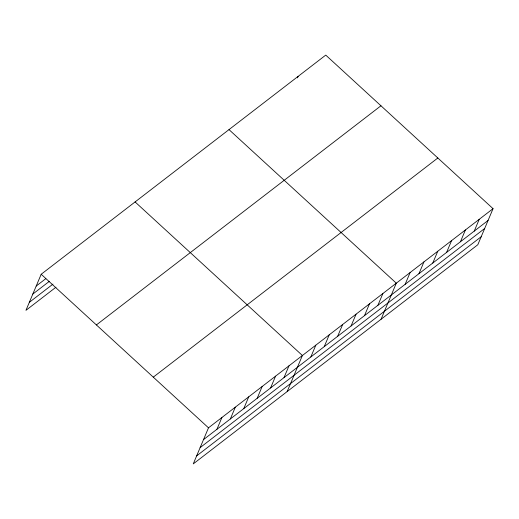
<?xml version="1.0" encoding="UTF-8"?>
<svg xmlns="http://www.w3.org/2000/svg" width="519" height="519" viewBox="0 0 519 519"><rect width="100%" height="100%" fill="white"/><g stroke="black" fill="none" stroke-linecap="round" stroke-linejoin="round"><path stroke-width="0.78" d="M493.05 208.67L208.495 427.825L193.256 463.895L477.811 244.741L493.05 208.67L325.744 55.105L41.189 274.259L25.95 310.33L55.974 287.208M297.478 77.869L298.101 76.39M216.923 429.291L221.911 417.49M230.339 418.956L235.321 407.162M243.755 408.628L248.737 396.827M257.171 398.294L262.153 386.499M270.587 387.965L275.57 376.165M283.997 377.631L288.979 365.837M287.156 391.573L302.395 355.502L135.089 201.936M310.829 356.968L315.812 345.167M324.245 346.634L329.228 334.839M337.661 336.306L342.644 324.505M351.071 325.971L356.053 314.177M364.487 315.643L369.47 303.842M377.903 305.308L382.886 293.514M381.063 319.256L396.302 283.179L228.996 129.614M405.138 284.334L410.12 272.533M418.963 273.688L423.945 261.894M432.781 263.042L437.764 251.248M446.606 252.396L451.588 240.602M460.424 241.757L465.407 229.956M474.243 231.111L479.232 219.31M36.207 286.053L45.789 278.677M32.82 294.065L49.428 281.279M29.336 302.324L52.97 284.12M96.398 324.933L380.952 105.779M153.28 377.144L437.841 157.99M203.513 439.619L488.068 220.465M200.126 447.631L484.681 228.477M196.643 455.883L481.197 236.729M41.189 274.259L208.495 427.825"/></g></svg>
